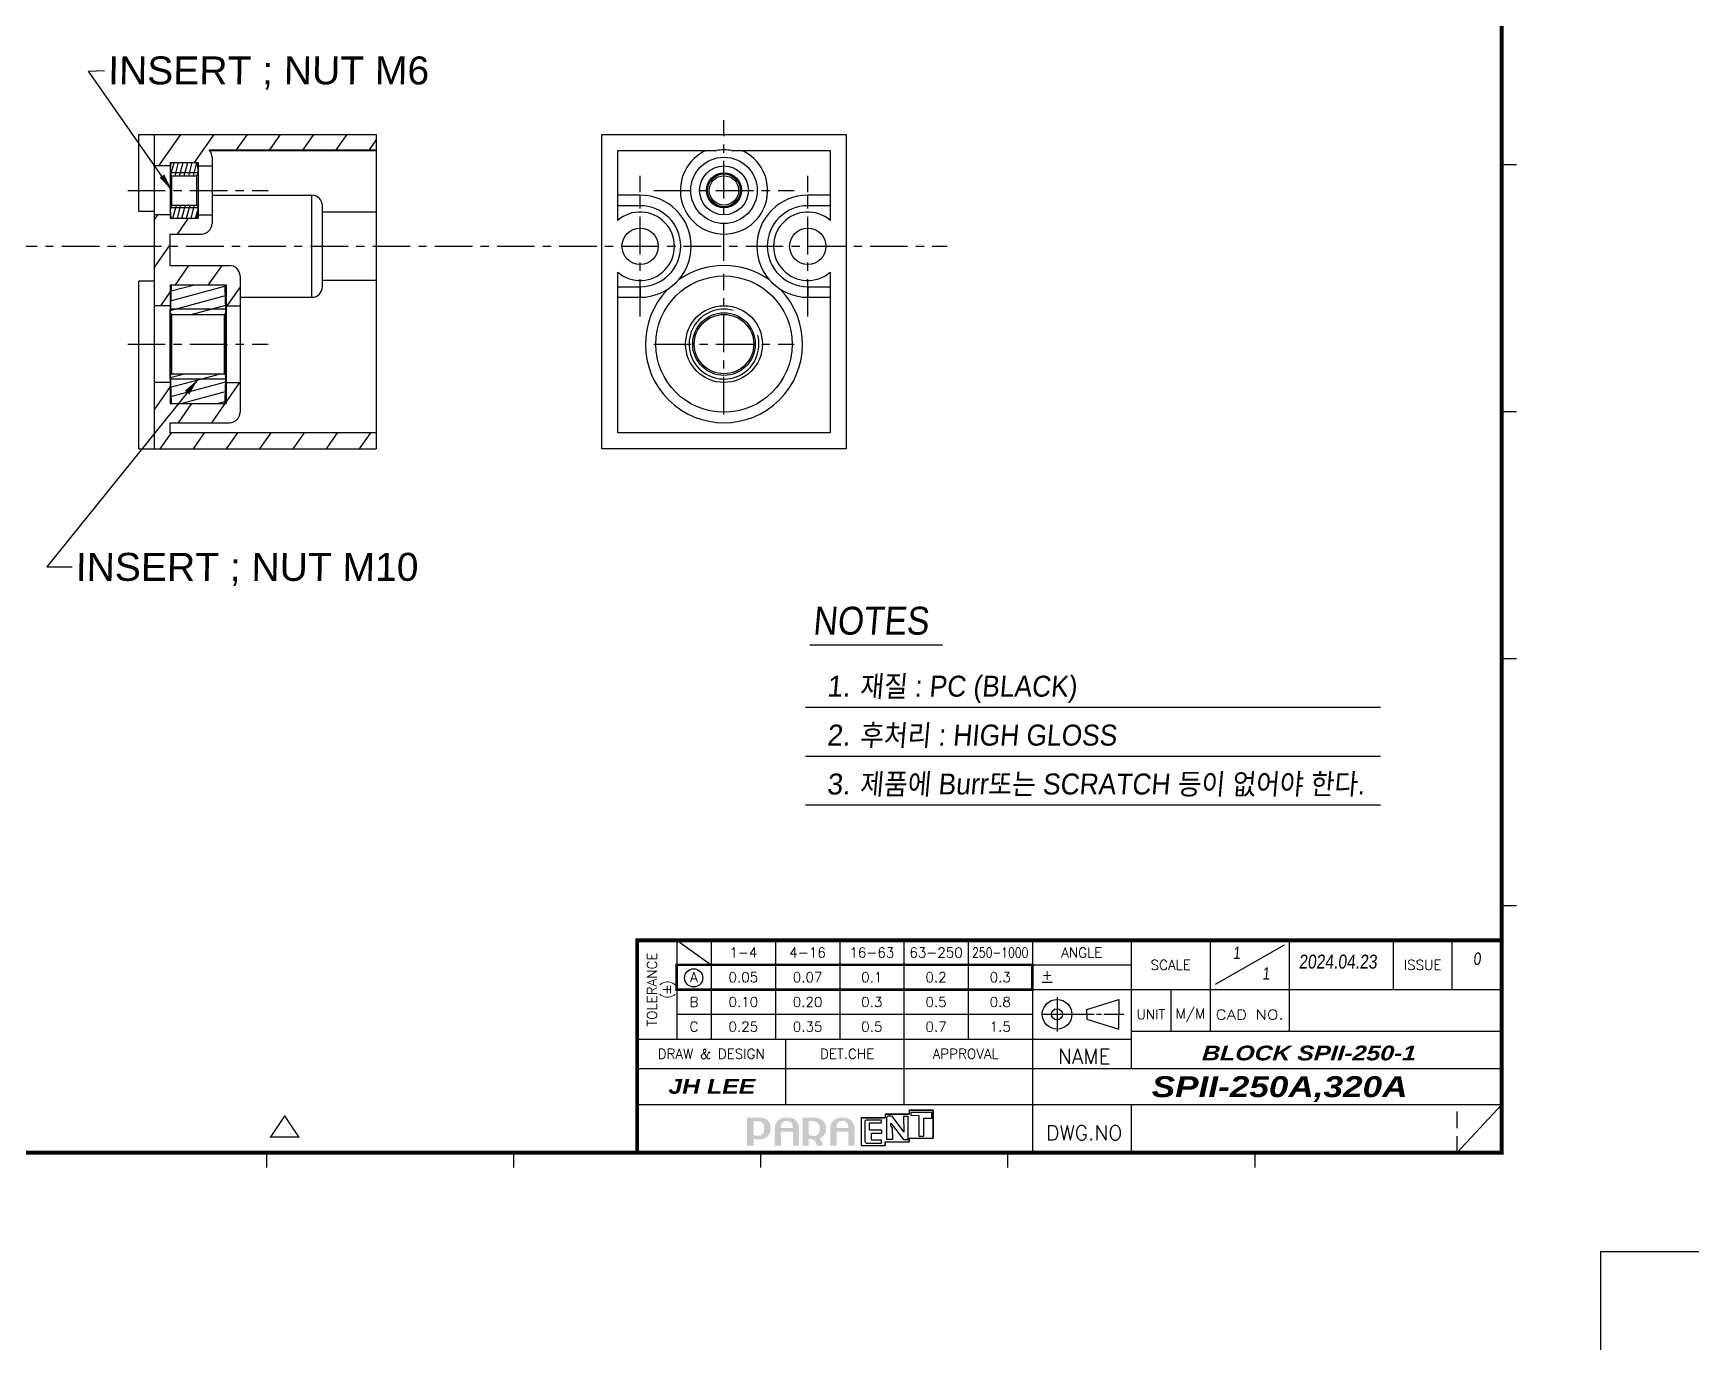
# Model space of a CAD drawing. Extents: x -425 to 6552, y -3049 to 3105.
# Drawn here: x 1975.5 to 2213.8, y -1936.2 to -1747.8 of the extents above; entities that cross this region are included whole.
import ezdxf
from ezdxf.enums import TextEntityAlignment as Align

# ---------------------------------------------------------------- set-up
doc = ezdxf.new("R2010")
doc.units = 0
doc.linetypes.add('CENTER', pattern=[17.8, 10.75, -2.35, 2.35, -2.35])
doc.linetypes.add('HIDDEN', pattern=[3.5250000000000004, 2.35, -1.175])
doc.layers.get('0').update_dxf_attribs({"linetype": 'CONTINUOUS'})
for name, color, linetype in [('2', 2, 'CONTINUOUS'), ('3', 112, 'CENTER'), ('DIM', 1, 'CONTINUOUS')]:
    doc.layers.add(name, color=color, linetype=linetype)
doc.styles.add('A', font='GOTHIC.TTF')
doc.styles.add('HANGUL1', font='arial.ttf', dxfattribs={"width": 0.8, "oblique": 5, "height": 2.5})
doc.styles.add('N', font='arialbi.ttf', dxfattribs={"width": 0.8, "oblique": 5})
doc.styles.add('OMI-1', font='arial.ttf', dxfattribs={"oblique": 1})
doc.styles.add('SIM', font='simplex')
doc.dimstyles.new('1', dxfattribs={"dimtxt": 4, "dimasz": 2.5, "dimexe": 0.8, "dimexo": 0.3, "dimgap": 0.5, "dimtad": 1, "dimtoh": 1, "dimdec": 1, "dimzin": 0, "dimtxsty": 'OMI-1', "dimcen": 0, "dimclrd": 256, "dimclre": 256, "dimclrt": 256, "dimazin": 3, "dimtfac": 0.8, "dimtdec": 1, "dimtix": 1, "dimtmove": 0, "dimatfit": 3, "dimtolj": 1, "dimtzin": 0})

# ---------------------------------------------------------------- blocks, each defined once
blk = doc.blocks.new('L1')
at = {"const_width": 0.3}
blk.add_lwpolyline([(0, 10), (0, 5), (72, 5), (72, 10), (0, 10)], dxfattribs=at)
blk.add_circle((3.444972887637505, 7.3765033276743), 1.83695589991521)

msp = doc.modelspace()

# ---------------------------------------------------------------- hatches: boundary and pattern name
at = {"linetype": 'CONTINUOUS'}
h = msp.add_hatch(dxfattribs=at)
h.set_pattern_fill('ANSI31', color=2, scale=0.9999999999999999, angle=170.0000000000001, style=0, pattern_type=2)
h.set_pattern_definition([(55.00000000000003, (1956.540877512818, -1792.297665371906), (-3.1921490291, 2.235166813300001), [])])
edge = h.paths.add_edge_path()
edge.add_line((2024.540877512818, -1807.297665371906), (2024.540877512818, -1804.997665371906))
edge.add_line((2024.540877512818, -1804.997665371906), (1995.040877512818, -1804.997665371906))
edge.add_line((1995.040877512818, -1804.997665371906), (1995.040877512818, -1803.547665371906))
edge.add_line((1995.040877512818, -1803.547665371906), (2003.540877512818, -1803.547665371906))
edge.add_arc((2003.540877512818, -1802.047665371406), 1.5, 270, 360, ccw=False)
edge.add_line((2005.040877512818, -1797.797665371906), (2005.040877512818, -1802.047665371406))
edge.add_line((2003.040877512818, -1797.797665371906), (2005.040877512818, -1797.797665371906))
edge.add_line((2003.040877512818, -1797.797665371906), (2003.040877512818, -1800.797665371906))
edge.add_line((1995.040877512818, -1800.797665371906), (2003.040877512818, -1800.797665371906))
edge.add_line((1995.040877512818, -1800.797665371906), (1995.040877512818, -1797.797665371906))
edge.add_line((1995.040877512818, -1797.797665371906), (1992.740877512819, -1797.797665371906))
edge.add_line((1992.740877512819, -1807.297665371906), (1992.740877512819, -1797.797665371906))
edge.add_line((2024.540877512818, -1807.297665371906), (1992.740877512819, -1807.297665371906))
edge = h.paths.add_edge_path()
edge.add_line((2024.540877512818, -1764.497665371906), (2024.540877512818, -1762.297665371906))
edge.add_line((2024.540877512818, -1762.297665371906), (1992.740877512819, -1762.297665371906))
edge.add_line((1992.740877512819, -1766.797665371906), (1992.740877512819, -1762.297665371906))
edge.add_line((1995.040877512818, -1766.797665371906), (1992.740877512819, -1766.797665371906))
edge.add_line((1995.040877512818, -1766.797665371906), (1995.040877512818, -1766.297665371906))
edge.add_line((1995.040877512818, -1766.297665371906), (1999.040877512818, -1766.297665371906))
edge.add_line((1999.040877512818, -1766.297665371906), (1999.040877512818, -1766.797665371906))
edge.add_line((1999.040877512818, -1766.797665371906), (2001.040877512818, -1766.797665371906))
edge.add_line((2001.040877512818, -1765.547665372706), (2001.040877512818, -1766.797665371906))
edge.add_arc((1999.540877512818, -1765.547665372606), 1.5, 0.000431924501526737, 44.42700404230152, ccw=False)
edge.add_line((2000.612091776318, -1764.497665371906), (2024.540877512818, -1764.497665371906))
edge = h.paths.add_edge_path()
edge.add_line((1992.740877512819, -1786.797665371906), (1992.740877512819, -1773.797665371906))
edge.add_line((1995.040877512818, -1786.797665371906), (1992.740877512819, -1786.797665371906))
edge.add_line((1995.040877512818, -1786.797665371906), (1995.040877512818, -1783.797665371906))
edge.add_line((1995.040877512818, -1783.797665371906), (2003.040877512818, -1783.797665371906))
edge.add_line((2003.040877512818, -1783.797665371906), (2003.040877512818, -1786.797665371906))
edge.add_line((2003.040877512818, -1786.797665371906), (2005.040877512818, -1786.797665371906))
edge.add_line((2005.040877512818, -1782.547665371906), (2005.040877512818, -1786.797665371906))
edge.add_arc((2003.540877512818, -1782.547665371906), 1.5, 360, 90, ccw=False)
edge.add_line((1995.040877512818, -1781.047665371906), (2003.540877512818, -1781.047665371906))
edge.add_line((1995.040877512818, -1781.047665371906), (1995.040877512818, -1776.547665371906))
edge.add_line((1995.040877512818, -1776.547665371906), (1999.540877512818, -1776.547665371906))
edge.add_arc((1999.540877512818, -1775.047665371206), 1.5, 270.000000010003, 1.9927030052713235e-06, ccw=False)
edge.add_line((2001.040877512818, -1773.797665371906), (2001.040877512818, -1775.047665371206))
edge.add_line((1999.040877512818, -1773.797665371906), (2001.040877512818, -1773.797665371906))
edge.add_line((1999.040877512818, -1773.797665371906), (1999.040877512818, -1774.297665371906))
edge.add_line((1995.040877512818, -1774.297665371906), (1999.040877512818, -1774.297665371906))
edge.add_line((1995.040877512818, -1774.297665371906), (1995.040877512818, -1773.797665371906))
edge.add_line((1995.040877512818, -1773.797665371906), (1992.740877512819, -1773.797665371906))
h = msp.add_hatch(dxfattribs=at)
h.set_pattern_fill('ANSI31', color=2, scale=0.9999999999999999, angle=330.0000000000001, style=0, pattern_type=2)
h.set_pattern_definition([(255, (1956.540877512818, -1792.297665371906), (0.6109973999, -0.1637162599000001), [])])
edge = h.paths.add_edge_path()
edge.add_line((1995.040877512818, -1767.797665371906), (1995.040877512818, -1767.947665371906))
edge.add_line((1995.290877512818, -1768.197665371906), (1995.040877512818, -1767.947665371906))
edge.add_line((1995.290877512818, -1768.197665371906), (1998.790877512818, -1768.197665371906))
edge.add_line((1998.790877512818, -1768.197665371906), (1999.040877512818, -1767.947665371906))
edge.add_line((1999.040877512818, -1767.797665371906), (1999.040877512818, -1767.947665371906))
edge.add_arc((1989.937232381319, -1767.797665371906), 9.1036451315, 360, 9.483825017699985, ccw=False)
edge.add_line((1995.165304711819, -1766.297665371906), (1998.916450313919, -1766.297665371906))
edge.add_arc((2004.144522644319, -1767.797665371906), 9.1036451315, 170.5161749823, 180, ccw=False)
edge = h.paths.add_edge_path()
edge.add_line((1995.040877512818, -1772.647665371906), (1995.040877512818, -1772.797665371906))
edge.add_arc((2004.144522644319, -1772.797665371906), 9.1036451315, 179.9999999999999, 189.4838250176999, ccw=False)
edge.add_line((1995.165304711819, -1774.297665371906), (1998.916450313919, -1774.297665371906))
edge.add_arc((1989.937232381319, -1772.797665371906), 9.1036451315, 350.5161749823, 360, ccw=False)
edge.add_line((1999.040877512818, -1772.647665371906), (1999.040877512818, -1772.797665371906))
edge.add_line((1998.790877512818, -1772.397665371906), (1999.040877512818, -1772.647665371906))
edge.add_line((1995.290877512818, -1772.397665371906), (1998.790877512818, -1772.397665371906))
edge.add_line((1995.290877512818, -1772.397665371906), (1995.040877512818, -1772.647665371906))
h = msp.add_hatch(dxfattribs=at)
h.set_pattern_fill('ANSI31', color=2, scale=0.9999999999999999, angle=210, style=0, pattern_type=2)
h.set_pattern_definition([(14.99999999999994, (1956.540877512818, -1792.297665371906), (-0.3436164316999998, 1.2823939815), [])])
edge = h.paths.add_edge_path()
edge.add_line((1995.209010588919, -1783.797665371906), (2002.872744436719, -1783.797665371906))
edge.add_arc((2102.182998417219, -1789.797665371906), 107.1421209044, 176.7897348843, 178.9402120605, ccw=False)
edge.add_line((1995.290877512818, -1788.047665371906), (1995.059205321518, -1787.815993180606))
edge.add_line((1995.290877512818, -1788.047665371906), (2002.790877512818, -1788.047665371906))
edge.add_line((2002.790877512818, -1788.047665371906), (2003.022549704119, -1787.815993180606))
edge.add_arc((1895.898756608419, -1789.797665371906), 107.1421209044, 1.0597879394999268, 3.210265115699883, ccw=False)
edge = h.paths.add_edge_path()
edge.add_line((1995.209010588919, -1800.797665371906), (2002.872744436719, -1800.797665371906))
edge.add_arc((1895.898756608419, -1794.797665371906), 107.1421209044, 356.7897348843, 358.9402120605, ccw=False)
edge.add_line((2002.790877512818, -1796.547665371906), (2003.022549704119, -1796.779337563206))
edge.add_line((1995.290877512818, -1796.547665371906), (2002.790877512818, -1796.547665371906))
edge.add_line((1995.290877512818, -1796.547665371906), (1995.059205321518, -1796.779337563206))
edge.add_arc((2102.182998417219, -1794.797665371906), 107.1421209044, 181.0597879395, 183.2102651157, ccw=False)
h = msp.add_hatch(color=256)
edge = h.paths.add_edge_path()
edge.add_spline(control_points=[(2079.868257302101, -1905.333779163226), (2079.718915243798, -1905.501626754987), (2079.49781016874, -1905.614582608548), (2079.156010562496, -1905.614582608548), (2079.076220470194, -1905.614582608548), (2078.960765167959, -1905.604777079132), (2078.81546068059, -1905.57276490957), (2078.66938713209, -1905.540560474725), (2078.591663891574, -1905.463846626944), (2078.555229620511, -1905.427412355881), (2078.555229620511, -1905.373193546171), (2078.555229620511, -1903.64131594631), (2078.555229620511, -1903.538502086408), (2078.650881598634, -1903.538502086408), (2079.195617210723, -1903.538502086408), (2079.195617210723, -1903.538502086408), (2079.509057687778, -1903.538502086408), (2079.716175463521, -1903.625309861529), (2079.866382715597, -1903.796522095736), (2080.023367318886, -1903.975376874928), (2080.071722037475, -1904.273243864086), (2080.071722037475, -1904.534820781141), (2080.071722037475, -1904.799858473286), (2080.021781130304, -1905.161221072041), (2079.868257302101, -1905.333779163226)], knot_values=[0, 0, 0, 0, 1, 1, 1, 2, 2, 2, 3, 3, 3, 4, 4, 4, 5, 5, 5, 6, 6, 6, 7, 7, 7, 8, 8, 8, 8], degree=3, periodic=0)
edge = h.paths.add_edge_path(flags=16)
edge.add_spline(control_points=[(2079.224553135764, -1902.99963056544), (2079.224553135764, -1902.99963056544), (2077.756896100596, -1902.99963056544), (2077.756896100596, -1902.99963056544), (2077.756896100596, -1902.99963056544), (2077.617359571705, -1902.99963056544), (2077.617359571705, -1902.99963056544), (2077.617359571705, -1902.99963056544), (2077.617359571705, -1906.996393195009), (2077.617359571705, -1906.996393195009), (2077.617359571705, -1906.996393195009), (2078.555229620511, -1906.996393195009), (2078.555229620511, -1906.996393195009), (2078.555229620511, -1906.996393195009), (2078.555229620511, -1906.162442531481), (2078.555229620511, -1906.030356282295), (2078.64689209402, -1906.061983921292), (2078.769172813788, -1906.125719862493), (2079.195088481197, -1906.138601636432), (2079.645614104785, -1906.152252471501), (2080.300854188082, -1906.004112071213), (2080.587617857166, -1905.65380472621), (2080.867652241356, -1905.311668655721), (2081.009592086281, -1904.937039752462), (2081.009592086281, -1904.540300341698), (2081.009592086281, -1904.072855373236), (2080.849915769034, -1903.676356294075), (2080.534985236039, -1903.361810291645), (2080.220150835687, -1903.047360421859), (2079.779238476232, -1902.99963056544), (2079.224553135764, -1902.99963056544)], knot_values=[0, 0, 0, 0, 1, 1, 1, 2, 2, 2, 3, 3, 3, 4, 4, 4, 5, 5, 5, 6, 6, 6, 7, 7, 7, 8, 8, 8, 9, 9, 9, 10, 10, 10, 10], degree=3, periodic=0)
h = msp.add_hatch(color=256)
edge = h.paths.add_edge_path()
edge.add_spline(control_points=[(2084.172933496742, -1904.513766665063), (2084.069186388773, -1904.513766665063), (2082.475764063537, -1904.513766665063), (2082.467768873567, -1904.513766665063), (2082.467768873567, -1904.513576303397), (2082.467768873567, -1904.497252790538), (2082.467768873567, -1904.497252790538), (2082.467768873567, -1904.278717597973), (2082.529493643767, -1903.899136435973), (2082.664650426624, -1903.744515172765), (2082.787148158694, -1903.604361396175), (2083.014582759145, -1903.478008840369), (2083.306835506869, -1903.478008840369), (2083.598802712094, -1903.478008840369), (2083.802204152212, -1903.570762562127), (2083.94849709253, -1903.717055502446), (2084.09355268202, -1903.862111091937), (2084.172933496742, -1904.279050730888), (2084.172933496742, -1904.497728694704), (2084.172933496742, -1904.497728694704), (2084.172933496742, -1904.508150995916), (2084.172933496742, -1904.513766665063)], knot_values=[0, 0, 0, 0, 1, 1, 1, 2, 2, 2, 3, 3, 3, 4, 4, 4, 5, 5, 5, 6, 6, 6, 7, 7, 7, 7], degree=3, periodic=0)
edge = h.paths.add_edge_path(flags=16)
edge.add_spline(control_points=[(2083.306740326037, -1902.999772744965), (2082.672550435764, -1902.999772744965), (2082.268317438017, -1903.162531969394), (2081.996147846056, -1903.483481738267), (2081.729593923245, -1903.79762607758), (2081.594484730801, -1904.065131808723), (2081.594484730801, -1904.442143088231), (2081.594484730801, -1904.442143088231), (2081.594484730801, -1906.996320741757), (2081.594484730801, -1906.996320741757), (2081.594484730801, -1906.996320741757), (2082.467768873567, -1906.996320741757), (2082.467768873567, -1906.996320741757), (2082.467768873567, -1906.996320741757), (2082.467768873567, -1905.798945862631), (2082.467768873567, -1905.019795563702), (2082.475764063537, -1905.019795563702), (2084.069186388773, -1905.019795563702), (2084.172933496742, -1905.019795563702), (2084.172933496742, -1905.124208937502), (2084.172933496742, -1906.996320741757), (2084.172933496742, -1906.996320741757), (2084.172933496742, -1906.996320741757), (2085.046217639509, -1906.996320741757), (2085.046217639509, -1906.996320741757), (2085.046217639509, -1906.996320741757), (2085.046217639509, -1904.442143088231), (2085.046217639509, -1904.442143088231), (2085.046217639509, -1904.065179399139), (2084.911060856651, -1903.797673667996), (2084.64445934342, -1903.48343414785), (2084.372242161043, -1903.162484378979), (2083.940501902559, -1902.999772744965), (2083.306740326037, -1902.999772744965)], knot_values=[0, 0, 0, 0, 1, 1, 1, 2, 2, 2, 3, 3, 3, 4, 4, 4, 5, 5, 5, 6, 6, 6, 7, 7, 7, 8, 8, 8, 9, 9, 9, 10, 10, 10, 11, 11, 11, 11], degree=3, periodic=0)
h = msp.add_hatch(color=256)
edge = h.paths.add_edge_path()
edge.add_spline(control_points=[(2087.783352611344, -1905.371601412924), (2087.59978733273, -1905.540698729023), (2087.377288334373, -1905.626449045088), (2087.066972168163, -1905.626449045088), (2086.981510250021, -1905.626449045088), (2086.871053845131, -1905.613086607943), (2086.766942194575, -1905.577229132728), (2086.671001818529, -1905.544159504109), (2086.481139851902, -1905.443124098073), (2086.45475144186, -1905.416687621707), (2086.45475144186, -1905.359392567475), (2086.45475144186, -1903.613143137736), (2086.45475144186, -1903.510617675759), (2086.550403419979, -1903.510617675759), (2087.150992096683, -1903.510617675759), (2087.150992096683, -1903.510617675759), (2087.428527032201, -1903.510617675759), (2087.592288986704, -1903.653663046056), (2087.766529399113, -1903.832950422135), (2087.941875336896, -1904.01339138991), (2088.027096923435, -1904.305874951152), (2088.027096923435, -1904.554810425872), (2088.027096923435, -1904.823356959426), (2087.96614882883, -1905.203080892675), (2087.783352611344, -1905.371601412924)], knot_values=[0, 0, 0, 0, 1, 1, 1, 2, 2, 2, 3, 3, 3, 4, 4, 4, 5, 5, 5, 6, 6, 6, 7, 7, 7, 8, 8, 8, 8], degree=3, periodic=0)
edge = h.paths.add_edge_path(flags=16)
edge.add_spline(control_points=[(2087.179928021726, -1902.999672687096), (2087.179928021726, -1902.999672687096), (2085.712270986555, -1902.999672687096), (2085.712270986555, -1902.999672687096), (2085.712270986555, -1902.999672687096), (2085.572734457667, -1902.999672687096), (2085.572734457667, -1902.999672687096), (2085.572734457667, -1902.999672687096), (2085.572734457667, -1906.996435316665), (2085.572734457667, -1906.996435316665), (2085.572734457667, -1906.996435316665), (2086.45475144186, -1906.996435316665), (2086.45475144186, -1906.996435316665), (2086.45475144186, -1906.996435316665), (2086.45475144186, -1906.127300106412), (2086.45475144186, -1905.998001703823), (2086.5532393329, -1906.028860281691), (2086.647593520367, -1906.054047033719), (2086.732718974262, -1906.068370797276), (2086.734305162844, -1906.068563062559), (2087.009292583366, -1906.105381864189), (2087.077402559748, -1906.114418332473), (2087.222947378719, -1906.214204014172), (2087.34157505812, -1906.414544438702), (2087.428286700597, -1906.545957759398), (2087.521246964762, -1906.686888211586), (2087.629011655691, -1906.996435316665), (2087.629011655691, -1906.996435316665), (2087.629011655691, -1906.996435316665), (2088.47300818024, -1906.996435316665), (2088.47300818024, -1906.996435316665), (2088.47300818024, -1906.996435316665), (2088.3559186231, -1906.528269353393), (2088.240030723978, -1906.343886947325), (2088.169325166281, -1906.23141175697), (2088.067616831756, -1906.120763086801), (2087.943269260196, -1906.008287896445), (2088.200616341034, -1905.896966297786), (2088.447821428213, -1905.739789429214), (2088.619658524586, -1905.535123035825), (2088.848790675194, -1905.262298599733), (2088.937040439933, -1904.934678558085), (2088.937040439933, -1904.561587777087), (2088.937040439933, -1904.05689141011), (2088.800484022925, -1903.758447625106), (2088.47603635844, -1903.45433201426), (2088.154232341592, -1903.15261971945), (2087.718126614205, -1902.999672687096), (2087.179928021726, -1902.999672687096)], knot_values=[0, 0, 0, 0, 1, 1, 1, 2, 2, 2, 3, 3, 3, 4, 4, 4, 5, 5, 5, 6, 6, 6, 7, 7, 7, 8, 8, 8, 9, 9, 9, 10, 10, 10, 11, 11, 11, 12, 12, 12, 13, 13, 13, 14, 14, 14, 15, 15, 15, 16, 16, 16, 16], degree=3, periodic=0)
h = msp.add_hatch(color=256)
edge = h.paths.add_edge_path()
edge.add_spline(control_points=[(2092.1282906396, -1904.513766665063), (2092.024543531631, -1904.513766665063), (2090.431121206394, -1904.513766665063), (2090.423126016424, -1904.513766665063), (2090.423126016424, -1904.513576303397), (2090.423126016424, -1904.497252790538), (2090.423126016424, -1904.497252790538), (2090.423126016424, -1904.278717597973), (2090.484850786624, -1903.899136435973), (2090.620007569481, -1903.744515172765), (2090.742505301552, -1903.604361396175), (2090.969939902002, -1903.478008840369), (2091.262192649726, -1903.478008840369), (2091.554159854951, -1903.478008840369), (2091.757561295069, -1903.570762562127), (2091.903854235388, -1903.717055502446), (2092.048909824877, -1903.862111091937), (2092.1282906396, -1904.279050730888), (2092.1282906396, -1904.497728694704), (2092.1282906396, -1904.497728694704), (2092.1282906396, -1904.508150995916), (2092.1282906396, -1904.513766665063)], knot_values=[0, 0, 0, 0, 1, 1, 1, 2, 2, 2, 3, 3, 3, 4, 4, 4, 5, 5, 5, 6, 6, 6, 7, 7, 7, 7], degree=3, periodic=0)
edge = h.paths.add_edge_path(flags=16)
edge.add_spline(control_points=[(2091.262097468893, -1902.999772744965), (2090.627907578621, -1902.999772744965), (2090.223674580876, -1903.162531969394), (2089.951504988913, -1903.483481738267), (2089.684951066102, -1903.79762607758), (2089.549841873658, -1904.065131808723), (2089.549841873658, -1904.442143088231), (2089.549841873658, -1904.442143088231), (2089.549841873658, -1906.996320741757), (2089.549841873658, -1906.996320741757), (2089.549841873658, -1906.996320741757), (2090.423126016424, -1906.996320741757), (2090.423126016424, -1906.996320741757), (2090.423126016424, -1906.996320741757), (2090.423126016424, -1905.798945862631), (2090.423126016424, -1905.019795563702), (2090.431121206394, -1905.019795563702), (2092.024543531631, -1905.019795563702), (2092.1282906396, -1905.019795563702), (2092.1282906396, -1905.124208937502), (2092.1282906396, -1906.996320741757), (2092.1282906396, -1906.996320741757), (2092.1282906396, -1906.996320741757), (2093.001574782366, -1906.996320741757), (2093.001574782366, -1906.996320741757), (2093.001574782366, -1906.996320741757), (2093.001574782366, -1904.442143088231), (2093.001574782366, -1904.442143088231), (2093.001574782366, -1904.065179399139), (2092.866417999508, -1903.797673667996), (2092.599816486277, -1903.48343414785), (2092.3275993039, -1903.162484378979), (2091.895859045416, -1902.999772744965), (2091.262097468893, -1902.999772744965)], knot_values=[0, 0, 0, 0, 1, 1, 1, 2, 2, 2, 3, 3, 3, 4, 4, 4, 5, 5, 5, 6, 6, 6, 7, 7, 7, 8, 8, 8, 9, 9, 9, 10, 10, 10, 11, 11, 11, 11], degree=3, periodic=0)

# ---------------------------------------------------------------- linework, layer by layer
at = {"color": 7, "linetype": 'CONTINUOUS'}
for p, q in [((1990.540877512818, -1762.297665371906), (2024.540877512818, -1762.297665371906)), ((1990.540877512818, -1773.297665371906), (1990.540877512818, -1762.297665371906)), ((1992.740877512819, -1762.297665371906), (1992.740877512819, -1807.297665371906)), ((2024.540877512818, -1762.297665371906), (2024.540877512818, -1807.297665371906)), ((2056.817312832619, -1762.297665371906), (2091.817312832619, -1762.297665371906)), ((2056.817312832619, -1807.297665371906), (2056.817312832619, -1762.297665371906)), ((2091.817312832619, -1762.297665371906), (2091.817312832619, -1807.297665371906)), ((1995.040877512818, -1766.372665371906), (1995.153485911419, -1766.372665371906)), ((1995.165304711819, -1766.297665371906), (1998.916450313919, -1766.297665371906)), ((1998.928269114219, -1766.372665371906), (1999.040877512818, -1766.372665371906)), ((2000.612091776318, -1764.497665371906), (2024.540877512818, -1764.497665371906)), ((2000.701261168019, -1764.597665371906), (2024.540877512818, -1764.597665371906)), ((2001.040877512818, -1765.547665372706), (2001.040877512818, -1775.047665371206)), ((2059.117312832619, -1764.597665371906), (2073.244932303119, -1764.597665371906)), ((2059.117312832619, -1774.586870308806), (2059.117312832619, -1764.597665371906)), ((2075.389693362119, -1764.597665371906), (2089.517312832619, -1764.597665371906)), ((2089.517312832619, -1764.597665371906), (2089.517312832619, -1774.586870308806)), ((1995.040877512818, -1766.797665371906), (1992.740877512819, -1766.797665371906)), ((1999.040877512818, -1767.797665371906), (1995.040877512818, -1767.797665371906)), ((1999.040877512818, -1766.797665371906), (2001.040877512818, -1766.797665371906)), ((2001.040877512818, -1770.997665371906), (2015.340877512818, -1770.997665371906)), ((2015.340877512818, -1785.597665371906), (2015.340877512818, -1770.997665371906)), ((2062.317312832619, -1770.997665371906), (2059.117312832619, -1770.997665371906)), ((2062.317312832619, -1772.497665371906), (2062.317312832619, -1770.997665371906)), ((2089.517312832619, -1770.997665371906), (2086.317312832619, -1770.997665371906)), ((2086.317312832619, -1772.497665371906), (2086.317312832619, -1770.997665371906)), ((1992.740877512819, -1773.297665371906), (1990.540877512818, -1773.297665371906)), ((1999.040877512818, -1772.797665371906), (1995.040877512818, -1772.797665371906)), ((2016.840877512818, -1784.097665371906), (2016.840877512818, -1772.497665371906)), ((2024.540877512818, -1773.397665371906), (2016.840877512818, -1773.397665371906)), ((2062.317312832619, -1772.497665371906), (2059.117312832619, -1772.497665371906)), ((2089.517312832619, -1772.497665371906), (2086.317312832619, -1772.497665371906)), ((1995.040877512818, -1773.797665371906), (1992.740877512819, -1773.797665371906)), ((1995.040877512818, -1774.222665371906), (1995.153485911419, -1774.222665371906)), ((1995.165304711819, -1774.297665371906), (1998.916450313919, -1774.297665371906)), ((1998.928269114219, -1774.222665371906), (1999.040877512818, -1774.222665371906)), ((1999.040877512818, -1773.797665371906), (2001.040877512818, -1773.797665371906)), ((1995.040877512818, -1781.047665371906), (1995.040877512818, -1776.547665371906)), ((1995.040877512818, -1776.547665371906), (1999.540877512818, -1776.547665371906)), ((1995.040877512818, -1781.047665371906), (2003.540877512818, -1781.047665371906)), ((2005.040877512818, -1782.547665371906), (2005.040877512818, -1802.047665371406)), ((2059.117312832619, -1804.997665371906), (2059.117312832619, -1782.008460435006)), ((2089.517312832619, -1782.008460435006), (2089.517312832619, -1804.997665371906)), ((1990.540877512818, -1807.297665371906), (1990.540877512818, -1783.297665371906)), ((1992.740877512819, -1783.297665371906), (1990.540877512818, -1783.297665371906)), ((1995.040877512818, -1783.872665371906), (1995.204960835119, -1783.872665371906)), ((1995.209010588919, -1783.797665371906), (2002.872744436718, -1783.797665371906)), ((2002.876794190518, -1783.872665371906), (2003.040877512818, -1783.872665371906)), ((2024.540877512818, -1783.197665371906), (2016.840877512818, -1783.197665371906)), ((2059.117312832619, -1784.097665371906), (2062.317312832619, -1784.097665371906)), ((2062.317312832619, -1784.097665371906), (2062.317312832519, -1785.597665371906)), ((2086.317312832619, -1784.097665371906), (2086.317312832619, -1785.597665371906)), ((2086.317312832619, -1784.097665371906), (2089.517312832619, -1784.097665371906)), ((1995.040877512818, -1786.797665371906), (1992.740877512819, -1786.797665371906)), ((2003.040877512818, -1786.797665371906), (2005.040877512818, -1786.797665371906)), ((2005.040877512818, -1785.597665371906), (2015.340877512818, -1785.597665371906)), ((2059.117312832619, -1785.597665371906), (2062.317312832619, -1785.597665371906)), ((2086.317312832619, -1785.597665371906), (2089.517312832619, -1785.597665371906)), ((1995.040877512818, -1792.297665371906), (1995.059205321518, -1792.297665371906)), ((2003.022549704119, -1792.297665371906), (2003.040877512818, -1792.297665371906)), ((1995.040877512818, -1797.797665371906), (1992.740877512819, -1797.797665371906)), ((2003.040877512818, -1797.797665371906), (2005.040877512818, -1797.797665371906)), ((1995.040877512818, -1800.722665371906), (1995.204960835119, -1800.722665371906)), ((1995.209010588919, -1800.797665371906), (2002.872744436718, -1800.797665371906)), ((2002.876794190518, -1800.722665371906), (2003.040877512818, -1800.722665371906)), ((1995.040877512818, -1804.997665371906), (1995.040877512818, -1803.547665371906)), ((1995.040877512818, -1803.547665371906), (2003.540877512818, -1803.547665371906)), ((2024.540877512818, -1804.997665371906), (1995.040877512818, -1804.997665371906)), ((2089.517312832619, -1804.997665371906), (2059.117312832619, -1804.997665371906)), ((1990.540877512818, -1807.297665371906), (2024.540877512818, -1807.297665371906)), ((2091.817312832619, -1807.297665371906), (2056.817312832619, -1807.297665371906))]:
    msp.add_line(p, q, dxfattribs=at)
at = {"color": 4}
for p, q in [((1995.040877512818, -1766.297665371906), (1999.040877512818, -1766.297665371906)), ((1995.040877512818, -1766.297665371906), (1995.040877512818, -1767.797665371906)), ((1999.040877512818, -1766.297665371906), (1999.040877512818, -1767.731770277206)), ((1995.040877512818, -1767.797665371906), (1995.040877512818, -1772.797665371906)), ((1995.290877512818, -1768.197665371906), (1995.040877512818, -1767.947665371906)), ((1995.290877512818, -1768.197665371906), (1998.790877512818, -1768.197665371906)), ((1995.290877512818, -1772.397665371906), (1995.290877512818, -1768.197665371906)), ((1998.790877512818, -1768.197665371906), (1999.040877512818, -1767.947665371906)), ((1998.790877512818, -1768.197665371906), (1998.790877512818, -1772.397665371906)), ((1999.040877512818, -1767.797665371906), (1999.040877512818, -1772.797665371906)), ((1995.290877512818, -1772.397665371906), (1995.040877512818, -1772.647665371906)), ((1995.040877512818, -1772.797665371906), (1995.040877512818, -1774.297665371906)), ((1995.290877512818, -1772.397665371906), (1998.790877512818, -1772.397665371906)), ((1998.790877512818, -1772.397665371906), (1999.040877512818, -1772.647665371906)), ((1999.040877512818, -1772.863560466606), (1999.040877512818, -1774.297665371906)), ((1995.040877512818, -1774.297665371906), (1999.040877512818, -1774.297665371906)), ((1995.040877512818, -1783.797665371906), (1995.040877512818, -1800.797665371906)), ((1995.040877512818, -1783.797665371906), (2003.040877512818, -1783.797665371906)), ((2003.040877512818, -1783.797665371906), (2003.040877512818, -1800.797665371906)), ((1995.040877512818, -1797.297665371906), (1995.040877512818, -1787.297665371906)), ((2003.040877512818, -1787.297665371906), (1995.040877512818, -1787.297665371906)), ((1995.059205321518, -1787.815993180606), (1995.059205321518, -1796.779337563206)), ((1995.290877512818, -1788.047665371906), (1995.059205321518, -1787.815993180606)), ((2002.790877512818, -1788.047665371906), (2003.022549704119, -1787.815993180606)), ((2003.022549704119, -1796.779337563206), (2003.022549704119, -1787.815993180606)), ((2003.040877512818, -1797.297665371906), (2003.040877512818, -1787.297665371906)), ((1995.290877512818, -1796.547665371906), (1995.290877512818, -1788.047665371906)), ((1995.290877512818, -1788.047665371906), (2002.790877512818, -1788.047665371906)), ((2002.790877512818, -1788.047665371906), (2002.790877512818, -1796.547665371906)), ((1995.290877512818, -1796.547665371906), (1995.059205321518, -1796.779337563206)), ((1995.290877512818, -1796.547665371906), (2002.790877512818, -1796.547665371906)), ((2002.790877512818, -1796.547665371906), (2003.022549704119, -1796.779337563206)), ((1995.040877512818, -1800.797665371906), (2003.040877512818, -1800.797665371906))]:
    msp.add_line(p, q, dxfattribs=at)
for p, q in [((2185.636217816148, -1766.589945825065), (2187.757646387577, -1766.589945825065)), ((2185.636217816148, -1801.947088682208), (2187.757646387577, -1801.947088682208)), ((2185.636217816148, -1837.304231539351), (2187.757646387577, -1837.304231539351)), ((2086.004216921899, -1844.258861461136), (2168.271339424979, -1844.258861461136)), ((2086.004216921899, -1851.258861461136), (2168.271339424979, -1851.258861461136)), ((2086.004216921899, -1858.258861461136), (2168.271339424979, -1858.258861461136)), ((2185.636217816148, -1872.661374396494), (2187.757646387577, -1872.661374396494)), ((2067.54336067329, -1877.611374396494), (2072.493360673291, -1881.147088682208)), ((2067.54336067329, -1877.611374396494), (2067.54336067329, -1891.754231539351)), ((2072.493360673291, -1877.611374396494), (2072.493360673291, -1891.754231539351)), ((2081.686217816147, -1877.611374396494), (2081.686217816147, -1891.754231539351)), ((2090.879074959005, -1877.611374396494), (2090.879074959005, -1891.754231539351)), ((2100.071932101861, -1877.611374396494), (2100.071932101861, -1901.146814664042)), ((2109.264789244719, -1877.611374396494), (2109.264789244719, -1891.754231539351)), ((2118.457646387576, -1877.611374396494), (2118.457646387576, -1908.018517253637)), ((2132.600503530433, -1877.611374396494), (2132.600503530433, -1895.997088682208)), ((2143.914789244719, -1877.611374396494), (2143.914789244719, -1890.650087090805)), ((2154.521932101862, -1878.318517253637), (2144.621932101863, -1883.975660110779)), ((2155.229074959006, -1877.611374396494), (2155.229074959006, -1890.650087090805)), ((2170.079074959004, -1877.611374396494), (2170.079074959004, -1884.682802967922)), ((2178.564789244719, -1884.682802967922), (2178.564789244719, -1877.611374396494)), ((2067.54336067329, -1881.147088682208), (2132.600503530433, -1881.147088682208)), ((2067.54336067329, -1884.682802967922), (2185.636217816148, -1884.682802967922)), ((2119.871932101863, -1883.622088682208), (2121.286217816148, -1883.622088682208)), ((2138.257646387577, -1884.682802967922), (2138.257646387577, -1890.650087090805)), ((2121.993360673291, -1885.743517253637), (2121.993360673291, -1890.693517253637)), ((2126.236217816148, -1887.511374396494), (2130.832646387576, -1886.097088682208)), ((2126.236217816148, -1888.218517253637), (2126.236217816148, -1887.511374396494)), ((2130.832646387576, -1886.097088682208), (2130.832646387576, -1888.218517253637)), ((2067.54336067329, -1888.218517253637), (2118.457646387576, -1888.218517253637)), ((2119.871932101863, -1888.218517253637), (2127.296932101862, -1888.218517253637)), ((2126.236217816148, -1888.218517253637), (2126.236217816148, -1888.92566011078)), ((2126.236217816148, -1888.92566011078), (2130.832646387576, -1890.339945825065)), ((2127.650503530434, -1888.218517253637), (2128.357646387577, -1888.218517253637)), ((2128.711217816148, -1888.218517253637), (2131.539789244719, -1888.218517253637)), ((2130.832646387576, -1890.339945825065), (2130.832646387576, -1888.218517253637)), ((2061.886217816148, -1891.754231539351), (2132.600503530433, -1891.754231539351)), ((2083.100503530433, -1891.754231539351), (2083.100503530433, -1901.146814664042)), ((2132.600503530433, -1890.650087090805), (2185.636217816148, -1890.650087090805)), ((2061.886217816148, -1895.997088682208), (2118.457646387576, -1895.997088682208)), ((2118.457646387576, -1895.997088682208), (2185.636217816148, -1895.997088682208)), ((2061.886217816148, -1901.146814664042), (2185.636217816148, -1901.146814664042)), ((2104.282162138381, -1901.957891802871), (2100.83484070981, -1901.957891802871)), ((2100.83484070981, -1901.957891802871), (2100.83484070981, -1902.488248945728)), ((2101.047684832699, -1902.255418056655), (2101.045971650196, -1902.675956871001)), ((2104.0731568853, -1902.254570416104), (2101.047684832699, -1902.255418056655)), ((2104.073183878721, -1903.071931162867), (2104.0731568853, -1902.254570416104)), ((2104.282162138381, -1905.9355703743), (2104.282162138381, -1901.957891802871)), ((2132.600503530433, -1901.146814664042), (2132.600503530433, -1908.018517253637)), ((2179.271932101862, -1908.018517253637), (2185.636217816148, -1901.146814664042)), ((2097.387519281238, -1903.018606088586), (2093.940197852667, -1903.018606088586)), ((2093.940197852667, -1903.018606088586), (2093.940197852667, -1906.996284660014)), ((2094.475691083756, -1903.634720821875), (2094.480221639876, -1906.379867008583)), ((2096.847231710718, -1903.353101744946), (2094.758778736369, -1903.35139694988)), ((2095.146568209908, -1903.76860183655), (2096.847225983577, -1903.768594196334)), ((2095.146568209908, -1904.802231829568), (2095.146568209908, -1903.76860183655)), ((2096.847225983577, -1903.768594196334), (2096.847231710718, -1903.353101744946)), ((2100.83484070981, -1902.488248945728), (2097.387519281238, -1902.488248945728)), ((2097.387519281238, -1902.488248945728), (2097.387519281238, -1903.018606088586)), ((2097.587396248849, -1903.036570629445), (2097.587396248849, -1906.149436911237)), ((2097.869081636733, -1902.753715913636), (2098.277218379174, -1902.752025164884)), ((2098.193522125671, -1904.235239051483), (2098.194502436771, -1903.803221184919)), ((2098.193522125671, -1904.235239051483), (2098.411644120072, -1904.50258103898)), ((2098.194502436771, -1903.803221184919), (2100.027494492751, -1906.156544209288)), ((2098.277218379174, -1902.752025164884), (2100.038844176871, -1905.088868869368)), ((2098.411644120072, -1904.50258103898), (2098.417813766549, -1906.149436911237)), ((2100.033923875932, -1902.803937421309), (2100.634075520987, -1902.803935366672)), ((2100.033923875932, -1902.803937421309), (2100.038844176871, -1905.088868869368)), ((2100.634075520987, -1902.803935366672), (2100.633955250297, -1906.150241096213)), ((2101.045971650196, -1902.675956871001), (2102.201905253051, -1902.682353778262)), ((2102.201905253051, -1902.682353778262), (2102.208401519932, -1905.63918023212)), ((2102.90476116942, -1905.638891761067), (2102.909799041708, -1903.072138167558)), ((2102.909799041708, -1903.072138167558), (2104.073183878721, -1903.071931162867)), ((2093.940197852667, -1906.996284660014), (2097.387519281238, -1906.996284660014)), ((2094.763201151932, -1906.662257301426), (2096.847185893591, -1906.661352893076)), ((2096.847366449244, -1904.802231829568), (2095.146568209908, -1904.802231829568)), ((2095.428917011956, -1906.242480678109), (2095.428917011956, -1905.217332668209)), ((2095.428917011956, -1905.217332668209), (2096.847366449244, -1905.217332668209)), ((2096.847185893591, -1906.242480678109), (2095.428917011956, -1906.242480678109)), ((2096.847185893591, -1906.661352893076), (2096.847185893591, -1906.242480678109)), ((2096.847366449244, -1904.802231829568), (2096.847366449244, -1905.217332668209)), ((2097.387519281238, -1906.996284660014), (2097.387519281238, -1906.465927517157)), ((2097.387519281238, -1906.465927517157), (2100.83484070981, -1906.465927517157)), ((2098.417813766549, -1906.149436911237), (2097.587396248849, -1906.149436911237)), ((2100.027494492751, -1906.156544209288), (2100.633955250297, -1906.150241096213)), ((2100.83484070981, -1906.465927517157), (2100.83484070981, -1905.9355703743)), ((2100.83484070981, -1905.9355703743), (2104.282162138381, -1905.9355703743)), ((2102.208401519932, -1905.63918023212), (2102.90476116942, -1905.638891761067)), ((2008.850503530433, -1908.018517253637), (2008.850503530433, -1910.139945825065)), ((2044.207646387576, -1908.018517253637), (2044.207646387576, -1910.139945825065)), ((2079.564789244719, -1908.018517253637), (2079.564789244719, -1910.139945825065)), ((2114.921932101862, -1908.018517253637), (2114.921932101862, -1910.139945825065)), ((2150.279074959005, -1908.018517253637), (2150.279074959005, -1910.139945825065)), ((2199.779074959005, -1922.161374396494), (2213.835707345402, -1922.161374396494)), ((2199.779074959005, -1922.161374396494), (2199.779074959005, -1936.218006782891))]:
    msp.add_line(p, q)
at = {"color": 2, "linetype": 'CONTINUOUS'}
msp.add_line((2003.040877512818, -1797.297665371906), (1995.040877512818, -1797.297665371906), dxfattribs=at)
at = {"color": 3}
for p, q in [((2100.83484070981, -1901.957891802871), (2100.83484070981, -1902.488248945728)), ((2100.83484070981, -1901.957891802871), (2104.282162138381, -1901.957891802871)), ((2104.282162138381, -1901.957891802871), (2104.282162138381, -1905.9355703743)), ((2093.940197852667, -1903.018606088586), (2093.940197852667, -1906.996284660014)), ((2093.940197852667, -1903.018606088586), (2097.387519281238, -1903.018606088586)), ((2097.387519281238, -1902.488248945728), (2097.387519281238, -1903.018606088586)), ((2097.387519281238, -1902.488248945728), (2100.83484070981, -1902.488248945728)), ((2093.940197852667, -1906.996284660014), (2097.387519281238, -1906.996284660014)), ((2097.387519281238, -1906.465927517157), (2097.387519281238, -1906.996284660014)), ((2097.387519281238, -1906.465927517157), (2100.83484070981, -1906.465927517157)), ((2100.83484070981, -1905.9355703743), (2100.83484070981, -1906.465927517157)), ((2100.83484070981, -1905.9355703743), (2104.282162138381, -1905.9355703743))]:
    msp.add_line(p, q, dxfattribs=at)
at = {"linetype": 'HIDDEN'}
msp.add_line((2179.271932101862, -1908.018517253637), (2179.271932101862, -1901.146814664042), dxfattribs=at)
for points, const_width in [([(2185.636217816148, -1639.304231539351), (1796.707646387576, -1639.304231539351), (1796.707646387576, -1908.018517253637), (2185.636217816148, -1908.018517253637)], 0.5657142857142857), ([(2011.440055220107, -1902.761374396494), (2013.440055220107, -1905.761374396494), (2009.440055220107, -1905.761374396494)], 0.2)]:
    msp.add_lwpolyline(points, close=True, dxfattribs=dict(const_width=const_width))
for points, const_width in [([(2185.636217816148, -1877.611374396494), (2061.886217816148, -1877.611374396494), (2061.886217816148, -1908.018517253637)], 0.5657142857142857), ([(2067.54336067329, -1881.147088682208), (2067.54336067329, -1884.682802967922), (2118.457646387576, -1884.682802967922), (2118.457646387576, -1881.147088682208), (2067.54336067329, -1881.147088682208)], 0.3535714285714286)]:
    msp.add_lwpolyline(points, dxfattribs=dict(const_width=const_width))
at = {"color": 7, "linetype": 'CONTINUOUS'}
for centre, radius in [((2074.317312832619, -1770.297665371906), 4.7499999993), ((2074.317312832619, -1770.297665371906), 3.5), ((2062.317312832619, -1778.297665371906), 2.6), ((2086.317312832619, -1778.297665371906), 2.6), ((2074.317312832619, -1792.297665371906), 9.7499999995), ((2074.317312832619, -1792.297665371906), 5.5)]:
    msp.add_circle(centre, radius, dxfattribs=at)
at = {"color": 4, "linetype": 'CONTINUOUS'}
for centre, radius in [((2074.317312832619, -1770.297665371906), 2.5), ((2074.317312832619, -1770.297665371906), 2.35), ((2074.317312832619, -1770.297665371906), 2.1), ((2074.317312832619, -1792.297665371906), 4.4816721913), ((2074.317312832619, -1792.297665371906), 4.25)]:
    msp.add_circle(centre, radius, dxfattribs=at)
for radius in [2.121428571428571, 0.7906097491874258]:
    msp.add_circle((2121.993360673291, -1888.218517253637), radius)
at = {"color": 7, "linetype": 'CONTINUOUS'}
for centre, radius, start, end in [((2004.144522644319, -1767.797665371906), 9.1036451315, 170.5161749823001, 180), ((1989.937232381319, -1767.797665371906), 9.1036451315, 0, 9.483825017699955), ((1999.540877512818, -1765.547665372606), 1.5, 0.0004319244993133851, 44.42700404219718), ((2074.317312832619, -1770.297665371906), 6.25, 114.2167834057006, 65.7832165948984), ((2074.317312832619, -1770.297665371906), 5.8, 79.34509451629901, 100.654905483701), ((2015.340877512818, -1772.497665371906), 1.5, 0, 90), ((2062.317312832619, -1778.297665371906), 7.3, 270, 90), ((2086.317312832619, -1778.297665371906), 7.3, 90, 270), ((2004.144522644319, -1772.797665371906), 9.1036451315, 180, 189.4838250177), ((1989.937232381319, -1772.797665371906), 9.1036451315, 350.5161749823, 0), ((2062.317312832619, -1778.297665371906), 4.9, 229.2271953059023, 130.7728046940976), ((2062.317312832619, -1778.297665371906), 5.8, 270, 90), ((2086.317312832619, -1778.297665371906), 5.8, 90, 270), ((2086.317312832619, -1778.297665371906), 4.9, 49.22719530600214, 310.7728046939978), ((1999.540877512818, -1775.047665371206), 1.5, 270.0000000100051, 1.992703035172647e-06), ((2003.540877512818, -1782.547665371906), 1.5, 0, 90), ((2074.317312832619, -1792.297665371906), 11.25, 54.44328451790119, 125.5567154821984), ((2102.182998417219, -1789.797665371906), 107.1421209044, 176.7897348843, 178.9402120605), ((1895.898756608419, -1789.797665371906), 107.1421209044, 1.059787939499887, 3.210265115699991), ((2015.340877512818, -1784.097665371906), 1.5, 270, 0), ((2074.317312832619, -1792.297665371906), 11.2499999995, 135.6458738024997, 44.35412619789911), ((2102.182998417219, -1794.797665371906), 107.1421209044, 181.0597879395, 183.2102651157), ((2003.540877512818, -1802.047665371406), 1.5, 270, 0)]:
    msp.add_arc(centre, radius, start, end, dxfattribs=at)
at = {"color": 4, "linetype": 'CONTINUOUS'}
msp.add_arc((2074.317312832619, -1792.297665371906), 5, 74.99999999999983, 14.99999999999948, dxfattribs=at)
at = {"color": 4}
msp.add_arc((1895.898756608419, -1794.797665371906), 107.1421209044, 356.7897348843001, 358.9402120605, dxfattribs=at)
for centre, start, end in [((2094.758547841394, -1903.634253998497), 89.95322971545326, 180.0945601768138), ((2097.870253391707, -1903.036570629445), 90.23735234661159, 180), ((2094.763078397512, -1906.379400185206), 180.0945601768138, 270.0248652387719)]:
    msp.add_arc(centre, 0.2828571428571429, start, end)
at = {"layer": '2'}
msp.add_lwpolyline([(2086.605392560729, -1835.339861274858), (2105.605392560729, -1835.339861274858)], dxfattribs=at)
at = {"layer": '3', "linetype": 'CENTER', "ltscale": 0.5}
for p, q in [((2074.317312832619, -1780.359377858219), (2074.317312832619, -1760.235952885593)), ((2062.317312832619, -1788.359377858219), (2062.317312832619, -1768.235952885593)), ((2086.317312832619, -1788.359377858219), (2086.317312832619, -1768.235952885593)), ((1988.967178523445, -1770.297665371906), (2009.090603496072, -1770.297665371906)), ((2064.255600346306, -1770.297665371906), (2084.379025318932, -1770.297665371906)), ((1837.131847448239, -1778.297665371906), (2106.243807242067, -1778.297665371906)), ((2074.317312832619, -1802.359377858219), (2074.317312832619, -1782.235952885593)), ((1988.967178523445, -1792.297665371906), (2009.090603496072, -1792.297665371906)), ((2064.255600346306, -1792.297665371906), (2084.379025318932, -1792.297665371906))]:
    msp.add_line(p, q, dxfattribs=at)

# ---------------------------------------------------------------- block references
at = {"xscale": 0.7071428571428572, "yscale": 0.7071428571428572, "zscale": 0.7071428571428572}
msp.add_blockref('L1', (2067.54336067329, -1888.218517253637), dxfattribs=at)

# ---------------------------------------------------------------- texts
at = {"oblique": 5}
for s, height, style, width, p in [('NOTES', 4, 'A', 0.9, (2087.004216921899, -1833.885450941266)), ('재질 : PC (BLACK)', 3, 'HANGUL1', 0.9, (2093.72570674588, -1842.758861461136)), ('후처리 : HIGH GLOSS', 3, 'HANGUL1', 0.9, (2093.72570674588, -1849.758861461136)), ('제품에 Burr또는 SCRATCH 등이 없어야 한다.', 3, 'HANGUL1', 0.9, (2093.72570674588, -1856.758861461136)), ('1', 1.767857142857143, 'OMI-1', 0.7999999999999999, (2147.134767919099, -1880.308969531115)), ('1', 1.767857142857143, 'OMI-1', 0.7999999999999999, (2151.342934032805, -1883.259570699194)), ('BLOCK SPII-250-1', 2.121428571428571, 'N', 1.2, (2142.698702762254, -1894.816350164165))]:
    msp.add_text(s, height=height, dxfattribs=dict(at, style=style, width=width)).set_placement(p)
at = {"style": 'A', "oblique": 5}
for s, p in [('1.', (2089.032796477343, -1842.758861461136)), ('2.', (2089.032796477343, -1849.758861461136)), ('3.', (2089.032796477343, -1856.758861461136))]:
    msp.add_text(s, height=3, dxfattribs=at).set_placement(p)
at = {"style": 'SIM'}
for s, p in [('TOLERANCE', (2064.714789244719, -1884.682802967922)), ('( )', (2066.836217816148, -1884.682802967922)), ('-', (2067.285920825208, -1884.665596195103))]:
    msp.add_text(s, height=1.414285714285714, rotation=90, dxfattribs=at).set_placement(p, align=Align.CENTER)
for s, height, p in [('1-4', 1.414285714285714, (2077.089789244719, -1879.379231539351)), ('4-16', 1.414285714285714, (2086.282646387576, -1879.379231539351)), ('16-63', 1.414285714285714, (2095.475503530433, -1879.379231539351)), ('63-250', 1.414285714285714, (2104.66836067329, -1879.379231539351)), ('ANGLE', 1.414285714285714, (2125.529074959005, -1879.379231539351)), ('SCALE', 1.414285714285714, (2138.257646387577, -1881.147088682208)), ('ISSUE', 1.414285714285714, (2174.321932101861, -1881.147088682208)), ('A', 1.414285714285714, (2070.018360673291, -1882.914945825065)), ('0.05', 1.414285714285714, (2077.089789244719, -1882.914945825065)), ('0.07', 1.414285714285714, (2086.282646387576, -1882.914945825065)), ('0.1', 1.414285714285714, (2095.475503530433, -1882.914945825065)), ('0.2', 1.414285714285714, (2104.66836067329, -1882.914945825065)), ('0.3', 1.414285714285714, (2113.861217816148, -1882.914945825065)), ('B', 1.414285714285714, (2070.018360673291, -1886.450660110779)), ('0.10', 1.414285714285714, (2077.089789244719, -1886.450660110779)), ('0.20', 1.414285714285714, (2086.282646387576, -1886.450660110779)), ('0.3', 1.414285714285714, (2095.475503530433, -1886.450660110779)), ('0.5', 1.414285714285714, (2104.66836067329, -1886.450660110779)), ('0.8', 1.414285714285714, (2113.861217816148, -1886.450660110779)), ('UNIT', 1.414285714285714, (2135.429074959005, -1888.218517253637)), ('M/M', 1.414285714285714, (2141.086217816148, -1888.218517253637)), ('C', 1.414285714285714, (2070.018360673291, -1889.986374396494)), ('0.25', 1.414285714285714, (2077.089789244719, -1889.986374396494)), ('0.35', 1.414285714285714, (2086.282646387576, -1889.986374396494)), ('0.5', 1.414285714285714, (2095.475503530433, -1889.986374396494)), ('0.7', 1.414285714285714, (2104.66836067329, -1889.986374396494)), ('1.5', 1.414285714285714, (2113.861217816148, -1889.986374396494)), ('DRAW & DESIGN', 1.414285714285714, (2072.493360673291, -1893.87566011078)), ('DET.CHE', 1.414285714285714, (2091.939789244719, -1893.87566011078)), ('APPROVAL', 1.414285714285714, (2108.911217816148, -1893.87566011078)), ('NAME', 2.121428571428571, (2125.882646387577, -1894.229231539351)), ('DWG.NO', 2.121428571428571, (2125.882646387577, -1905.189945825065))]:
    msp.add_text(s, height=height, dxfattribs=at).set_placement(p, align=Align.MIDDLE)
at = {"style": 'SIM', "width": 0.7999999999999999}
msp.add_text('250-1000', height=1.414285714285714, dxfattribs=at).set_placement((2113.861217816148, -1879.379231539351), align=Align.MIDDLE)
at = {"style": 'OMI-1', "oblique": 5}
for s, height, width, p in [('2024.04.23', 2, 0.8, (2162.190480911045, -1881.678441650806)), ('0', 1.767857142857143, 0.7999999999999999, (2182.100503530433, -1881.147088682208))]:
    msp.add_text(s, height=height, dxfattribs=dict(at, width=width)).set_placement(p, align=Align.CENTER)
at = {"style": 'SIM'}
msp.add_text('+', height=1.414285714285714, dxfattribs=at).set_placement((2120.579074959004, -1883.268517253637), align=Align.CENTER)
msp.add_text('+', height=1.414285714285714, rotation=90, dxfattribs=at).set_placement((2066.058742740032, -1884.665596195103), align=Align.MIDDLE)
at = {"style": 'SIM', "width": 1.123032378710549}
msp.add_text('CAD NO.', height=1.414285714285714, dxfattribs=at).set_placement((2144.689017385251, -1888.968904896833), (2154.44564766315, -1888.968904896833), align=Align.FIT)
at = {"style": 'N', "width": 1.2}
for s, height, p in [('JH LEE', 2.121428571428571, (2066.350433480557, -1899.586736320376)), ('SPII-250A,320A', 3, (2135.53856303338, -1900.075558311282))]:
    msp.add_text(s, height=height, dxfattribs=at).set_placement(p)
at = {"layer": 'DIM', "char_height": 4, "attachment_point": 1, "style": 'OMI-1'}
for s, insert in [('INSERT ; NUT M6', (1986.143531147838, -1751.128409284561)), ('INSERT ; NUT M10', (1981.506918393231, -1822.179849096459))]:
    msp.add_mtext(s, dxfattribs=dict(at, insert=insert))

# ---------------------------------------------------------------- leaders
at = {"layer": 'DIM', "annotation_type": 0, "has_hookline": 1, "hookline_direction": 0}
for points, text_width in [([(1995.290877512818, -1770.297665371906), (1983.362078997577, -1753.216157444187), (1985.643531147838, -1753.128409284561)], 45.76387961372762), ([(1999.040877512818, -1797.297665371906), (1977.412753774974, -1824.179849096459), (1981.006918393231, -1824.179849096459)], 48.86074182382313)]:
    msp.add_leader(points, dimstyle='1', override={"dimgap": 0.5, "dimtad": 0}, dxfattribs=dict(at, text_width=text_width))

doc.saveas('drawing.dxf')
